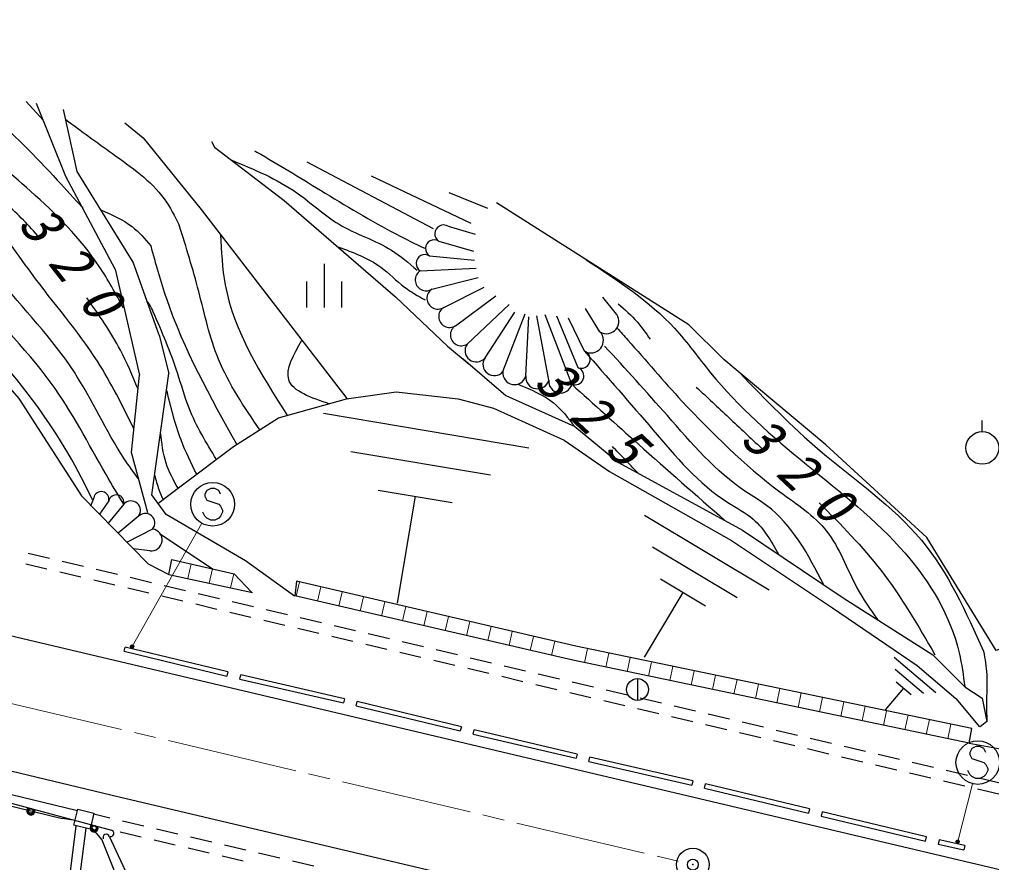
# Model space of a CAD drawing. Units: millimetres at full size, sheet at 1:1000; details may follow other scales. Extents: x 40000 to 680000, y 20000 to 380000.
# Drawn here: x 335888 to 380412, y 299156 to 337775 of the extents above; entities that cross this region are included whole.
import ezdxf

# ---------------------------------------------------------------- set-up
doc = ezdxf.new("R2010")
doc.units = ezdxf.units.MM
doc.header["$LTSCALE"] = 1000
doc.header["$PDMODE"] = 32
doc.header["$PDSIZE"] = 500
doc.linetypes.add('CHAIN', pattern=[18.5, 12, -1.5, 3.5, -1.5])
for name, color, linetype, lineweight in [('M-BGD', 7, 'Continuous', 25), ('M-BMK', 2, 'CHAIN', 13), ('M-BMK-SRVR', 3, 'Continuous', 25), ('M-STR-HTXT', 7, 'Continuous', 13), ('M-STR-STRC', 7, 'Continuous', 25)]:
    doc.layers.add(name, color=color, linetype=linetype, lineweight=lineweight)
doc.styles.add('ＭＳ ゴシック', font='')
doc.styles.get('ＭＳ ゴシック').set_extended_font_data('MS Gothic')

msp = doc.modelspace()

# ---------------------------------------------------------------- linework, layer by layer
at = {"layer": 'M-BGD'}
for p, q in [((336193, 334020), (336973, 333166)), ((340714, 333045), (341550, 332345)), ((341550, 332345), (344210, 329062)), ((349045, 331247), (354835, 328194)), ((351999, 330609), (356566, 328442)), ((355554, 329842), (357329, 329135)), ((344210, 329062), (350881, 320405)), ((355524, 328299), (356753, 327938)), ((355097, 327620), (356678, 327155)), ((354671, 326940), (356732, 326748)), ((349837, 326579), (349837, 324579)), ((354245, 326261), (356811, 326382)), ((340267, 326337), (341385, 321481)), ((354782, 325423), (356905, 325949)), ((349037, 325779), (349037, 324579)), ((350637, 325779), (350637, 324579)), ((355319, 324584), (357173, 325519)), ((355856, 323745), (357714, 325114)), ((363179, 324348), (362606, 325060)), ((356393, 322907), (358322, 324723)), ((357212, 322276), (358575, 324360)), ((358032, 321646), (359044, 324287)), ((359084, 321452), (359213, 324149)), ((360135, 321259), (359587, 324196)), ((361187, 321065), (359960, 324242)), ((361477, 321824), (360496, 324184)), ((362473, 323465), (361813, 324539)), ((361767, 322583), (361038, 324092)), ((342289, 323312), (342734, 321553)), ((355495, 322811), (356487, 321987)), ((349807, 319737), (359225, 318156)), ((379989, 318899), (379989, 319399)), ((357465, 316902), (351060, 317977)), ((352314, 316217), (355705, 315648)), ((339291, 315869), (339138, 315480)), ((339978, 315719), (339549, 315121)), ((354010, 315933), (353187, 311035)), ((340665, 315570), (339956, 314705)), ((341324, 315001), (340411, 314240)), ((364518, 315067), (370225, 311654)), ((341984, 314432), (340816, 313825)), ((342350, 314191), (344767, 312599)), ((341861, 313435), (341111, 313524)), ((368766, 311287), (364885, 313608)), ((336291, 313327), (337264, 313097)), ((336176, 312840), (337149, 312610)), ((337848, 312959), (338821, 312728)), ((339405, 312590), (340378, 312360)), ((337733, 312472), (338706, 312242)), ((340962, 312222), (341935, 311992)), ((343668, 312155), (343667, 312149)), ((365252, 312149), (367307, 310920)), ((339290, 312104), (340263, 311874)), ((340847, 311736), (341820, 311506)), ((342519, 311854), (343493, 311624)), ((342404, 311368), (343377, 311138)), ((344076, 311486), (345050, 311256)), ((366279, 311534), (364505, 308566)), ((343961, 311000), (344934, 310769)), ((345633, 311118), (346607, 310888)), ((345518, 310631), (346491, 310401)), ((347191, 310750), (348164, 310520)), ((348748, 310382), (349721, 310152)), ((347075, 310263), (348048, 310033)), ((348632, 309895), (349606, 309665)), ((350305, 310014), (351278, 309784)), ((350189, 309527), (351163, 309297)), ((351862, 309646), (352835, 309416)), ((340684, 308834), (340730, 309029)), ((345439, 307893), (340730, 309029)), ((351747, 309159), (352720, 308929)), ((353419, 309277), (354392, 309047)), ((340684, 308834), (345392, 307699)), ((353304, 308791), (354277, 308561)), ((354976, 308909), (355949, 308679)), ((375944, 308567), (377852, 306952)), ((354861, 308423), (355834, 308193)), ((356533, 308541), (357506, 308311)), ((358090, 308173), (359063, 307943)), ((345439, 307893), (345392, 307699)), ((345975, 307558), (346020, 307753)), ((350775, 306662), (346020, 307753)), ((356418, 308055), (357391, 307825)), ((357975, 307687), (358948, 307457)), ((359647, 307805), (360620, 307575)), ((377288, 306905), (375991, 308004)), ((345975, 307558), (350730, 306467)), ((359532, 307319), (360505, 307088)), ((361204, 307437), (362177, 307207)), ((364196, 307583), (364196, 306583)), ((376038, 307440), (376725, 306859)), ((361089, 306950), (362062, 306720)), ((362761, 307069), (363735, 306839)), ((376381, 307149), (375541, 306157)), ((350775, 306662), (350730, 306467)), ((351315, 306333), (351362, 306528)), ((351315, 306333), (356080, 305183)), ((356127, 305377), (351362, 306528)), ((362646, 306582), (363619, 306352)), ((364318, 306701), (365292, 306471)), ((365876, 306333), (366849, 306103)), ((364203, 306214), (365176, 305984)), ((367433, 305965), (368406, 305734)), ((365760, 305846), (366733, 305616)), ((367317, 305478), (368291, 305248)), ((368990, 305596), (369963, 305366)), ((356127, 305377), (356080, 305183)), ((356663, 305042), (356709, 305237)), ((356663, 305042), (361386, 303931)), ((361432, 304125), (356709, 305237)), ((368874, 305110), (369848, 304880)), ((370547, 305228), (371520, 304998)), ((370431, 304742), (371405, 304512)), ((372104, 304860), (373077, 304630)), ((379381, 304618), (380893, 304354)), ((361432, 304125), (361386, 303931)), ((371989, 304374), (372962, 304144)), ((373661, 304492), (374634, 304262)), ((375218, 304124), (376191, 303894)), ((361970, 303793), (362015, 303988)), ((361970, 303793), (366681, 302705)), ((366726, 302900), (362015, 303988)), ((373546, 304006), (374519, 303776)), ((376775, 303756), (377748, 303526)), ((375103, 303637), (376076, 303407)), ((376660, 303269), (377633, 303039)), ((378332, 303388), (379305, 303158)), ((366726, 302900), (366681, 302705)), ((367266, 302570), (367313, 302765)), ((372071, 301618), (367313, 302765)), ((378217, 302901), (379190, 302671)), ((379889, 303020), (380862, 302790)), ((367266, 302570), (372024, 301423)), ((379774, 302533), (380747, 302303)), ((372071, 301618), (372024, 301423)), ((372654, 301477), (372607, 301283)), ((377429, 300337), (372654, 301477)), ((338437, 301088), (337852, 301171)), ((339288, 301386), (340027, 301211)), ((340611, 301073), (341584, 300843)), ((372607, 301283), (377383, 300143)), ((337874, 296037), (338492, 300840)), ((338923, 300739), (338298, 295887)), ((339169, 300879), (339911, 300704)), ((340495, 300566), (341468, 300336)), ((342168, 300705), (343142, 300475)), ((342052, 300198), (343025, 299969)), ((343725, 300338), (344699, 300108)), ((377383, 300143), (377429, 300337)), ((378009, 300199), (377966, 300003)), ((379187, 299942), (378009, 300199)), ((343609, 299831), (344582, 299601)), ((345283, 299970), (346256, 299740)), ((377966, 300003), (379145, 299746)), ((379187, 299942), (379145, 299746)), ((345166, 299463), (346139, 299233)), ((346840, 299602), (347813, 299372)), ((348397, 299234), (349370, 299004))]:
    msp.add_line(p, q, dxfattribs=at)
for points in [[(340267, 326337), (338020, 330584), (336667, 333918)], [(342289, 323312), (341089, 326664), (338535, 330814), (337909, 333650)], [(344688, 332187), (344822, 331917), (348008, 329487), (353116, 325071), (355495, 322811)], [(368150, 322197), (366540, 323792), (357735, 329371)], [(331258, 325651), (335855, 320405), (338737, 315953)], [(356209, 322226), (358163, 320546), (361323, 319129), (363327, 317476), (369012, 314384), (373615, 311288), (377718, 308671), (379183, 307205), (379979, 306692), (380197, 305619), (379887, 305366)], [(391077, 321251), (392738, 319311), (393771, 317509), (395505, 317233), (396435, 316483), (396877, 314863), (397823, 312026), (398332, 309201), (396389, 307380), (396423, 307352), (396997, 305218), (397500, 303054), (397839, 301112), (397886, 299220), (396735, 299501), (394335, 304344), (394744, 302167), (383447, 304170), (382355, 307017), (382197, 309490), (380621, 308875), (377454, 314040), (372823, 318295), (368150, 322197)], [(341769, 315172), (341020, 317944), (341385, 321481)], [(348484, 311365), (346248, 312973), (342608, 315104), (341952, 316003), (342734, 321553)], [(347753, 319529), (350872, 320390), (353142, 320719)], [(353142, 320719), (355982, 320399), (357607, 319969), (360838, 318497), (362914, 317069), (368501, 313915), (373132, 310828), (376997, 308184), (378779, 306675), (379867, 305366)], [(355982, 320399), (357607, 319969), (360838, 318497)], [(342227, 315604), (343293, 316405), (345699, 318209), (347753, 319529)], [(338737, 315953), (341782, 312837), (342727, 312354), (346556, 311519)], [(268386, 314348), (269838, 314724), (273504, 314493), (280707, 313686), (292550, 311858), (301343, 310138), (316995, 306724), (332428, 303022), (338546, 301536)], [(268483, 313910), (269925, 314180), (271622, 314134), (280634, 313141), (292452, 311327), (301206, 309621), (316819, 306178), (332336, 302514), (337852, 301171)], [(268734, 313999), (273468, 314143), (280663, 313352), (292466, 311536), (301238, 309851), (316887, 306389), (332384, 302717), (340101, 300642)], [(342727, 312354), (342869, 313039), (345727, 312376), (346537, 311521)], [(379381, 304618), (379510, 305303), (361366, 309066), (348578, 312047), (348496, 311367)], [(379381, 304618), (361234, 308422), (348496, 311367)], [(339150, 300798), (339664, 300192), (340741, 297484), (343585, 291691)]]:
    msp.add_lwpolyline(points, dxfattribs=at)
msp.add_lwpolyline([(338557, 301596), (339296, 301422), (339125, 300692), (338385, 300865)], close=True, dxfattribs=at)
for centre, radius in [((379989, 318149), 750), ((341045, 309051), 75), ((341045, 309051), 45), ((341045, 309051), 15), ((364196, 307083), 500), ((378860, 300116), 75), ((378860, 300116), 45), ((378860, 300116), 15)]:
    msp.add_circle(centre, radius, dxfattribs=at)
for centre, radius, start, end in [((355311, 327959), 401, 57.8777, 237.8778), ((354884, 327280), 401, 57.8777, 237.8778), ((354458, 326601), 401, 57.8777, 237.8778), ((354513, 325842), 498, 122.6401, 302.6401), ((355050, 325003), 498, 122.6401, 302.6401), ((355587, 324165), 498, 122.6401, 302.6401), ((362772, 323950), 569, 238.3399, 44.3369), ((356124, 323326), 498, 122.6401, 302.6401), ((362066, 323067), 569, 238.3399, 44.3369), ((356813, 322605), 517, 144.3289, 320.5252), ((361622, 322203), 406, 249.088, 69.088), ((357633, 321975), 517, 144.3289, 320.5252), ((358564, 321584), 536, 173.4049, 345.7207), ((361332, 321444), 406, 249.088, 69.088), ((359616, 321391), 536, 173.4049, 345.7207), ((360668, 321197), 536, 173.4049, 345.7207), ((339634, 315794), 352, 347.7262, 167.7262), ((340322, 315645), 352, 347.7262, 167.7262), ((340995, 315285), 435, 319.1979, 139.1979), ((341654, 314716), 435, 319.1979, 139.1979), ((341920, 313934), 502, 263.1921, 82.7253)]:
    msp.add_arc(centre, radius, start, end, dxfattribs=at)
for points, knots in [([(340665, 315570), (340393, 316021), (340122, 316472), (339857, 316929), (339040, 318340), (338293, 319809), (337346, 321114), (336140, 322777), (334612, 324174), (333327, 325853), (332784, 326621), (332303, 327463), (331499, 327889), (331093, 328100), (330606, 328207), (330270, 328501), (330074, 328678), (329934, 328924), (329764, 329136), (328485, 330671), (325512, 330388), (324538, 332042), (324341, 332382), (324224, 332799), (324030, 333160), (323528, 334098), (322604, 334759), (321480, 335072), (320603, 335270), (319549, 335206), (319224, 335858), (318954, 336390), (319185, 337412), (318793, 337775)], [0, 0, 0, 0, 1, 1, 1, 2, 2, 2, 3, 3, 3, 4, 4, 4, 5, 5, 5, 6, 6, 6, 7, 7, 7, 8, 8, 8, 9, 9, 9, 10, 10, 10, 11, 11, 11, 11]), ([(341331, 316744), (341112, 317044), (340893, 317344), (340688, 317654), (339844, 318924), (339226, 320347), (338402, 321617), (337388, 323179), (336063, 324508), (334881, 326005), (334230, 326891), (333637, 327850), (332724, 328395), (332036, 328793), (331168, 328956), (330577, 329463), (330186, 329816), (329931, 330337), (329566, 330733), (328360, 331974), (325995, 331917), (325007, 333299), (324791, 333606), (324638, 333979), (324422, 334299), (323960, 334992), (323269, 335499), (322417, 335801), (321399, 336130), (320080, 336107), (319736, 336949), (319658, 337136), (319631, 337368), (319605, 337600)], [0, 0, 0, 0, 1, 1, 1, 2, 2, 2, 3, 3, 3, 4, 4, 4, 5, 5, 5, 6, 6, 6, 7, 7, 7, 8, 8, 8, 9, 9, 9, 10, 10, 10, 11, 11, 11, 11]), ([(341132, 319029), (340608, 320086), (340085, 321142), (339458, 322120), (338559, 323524), (337449, 324767), (336435, 326157), (335690, 327178), (334998, 328277), (333948, 328901), (332947, 329468), (331621, 329602), (330792, 330346), (330224, 330887), (329919, 331749), (329367, 332330), (328326, 333361), (326451, 333454), (325476, 334555), (325238, 334828), (325051, 335157), (324813, 335437), (324427, 335904), (323946, 336274), (323355, 336530), (322581, 336856), (321584, 336956), (320914, 337317)], [0, 0, 0, 0, 1, 1, 1, 2, 2, 2, 3, 3, 3, 4, 4, 4, 5, 5, 5, 6, 6, 6, 7, 7, 7, 8, 8, 8, 9, 9, 9, 9]), ([(336719, 327884), (336226, 328420), (335733, 328956), (335172, 329407), (334212, 330178), (333054, 330698), (332073, 331450), (331065, 332223), (330246, 333241), (329169, 333927), (328005, 334631), (326546, 334962), (325680, 335985), (325581, 336102), (325489, 336228), (325394, 336351)], [0, 0, 0, 0, 1, 1, 1, 2, 2, 2, 3, 3, 3, 4, 4, 4, 5, 5, 5, 5]), ([(340650, 324561), (340300, 325207), (339949, 325853), (339543, 326461), (338680, 327752), (337564, 328872), (336396, 329913), (335384, 330814), (334334, 331656), (333263, 332476), (331861, 333537), (330452, 334584), (328971, 335523), (328926, 335552), (328882, 335580), (328837, 335608)], [0, 0, 0, 0, 1, 1, 1, 2, 2, 2, 3, 3, 3, 4, 4, 4, 5, 5, 5, 5]), ([(339233, 315775), (339164, 315919), (339096, 316062), (339026, 316205), (338265, 317758), (337340, 319239), (336289, 320612), (334912, 322412), (333320, 324027), (331773, 325701), (331209, 326359), (330673, 327043), (329963, 327539), (328107, 328826), (325116, 328854), (324070, 330785), (323955, 330992), (323862, 331220), (323794, 331455), (323738, 331645), (323700, 331839), (323638, 332022), (323233, 333223), (321816, 333885), (320542, 334343), (319933, 334563), (319356, 334736), (318779, 334908)], [0, 0, 0, 0, 1, 1, 1, 2, 2, 2, 3, 3, 3, 4, 4, 4, 5, 5, 5, 6, 6, 6, 7, 7, 7, 8, 8, 8, 9, 9, 9, 9]), ([(332722, 334769), (333319, 334372), (333899, 333953), (334453, 333501), (335591, 332573), (336620, 331503), (337620, 330419), (338014, 329992), (338403, 329563), (338792, 329134)], [0, 0, 0, 0, 1, 1, 1, 2, 2, 2, 3, 3, 3, 3]), ([(338012, 333186), (338716, 332668), (339421, 332150), (340146, 331633), (341013, 331014), (341910, 330397), (342518, 329551), (342786, 329179), (342998, 328763), (343210, 328347)], [0, 0, 0, 0, 1, 1, 1, 2, 2, 2, 3, 3, 3, 3]), ([(346654, 331763), (346689, 331743), (346725, 331723), (346760, 331703), (347754, 331137), (348710, 330544), (349673, 329954), (350817, 329253), (351973, 328557), (353164, 327934), (353584, 327714), (354008, 327504), (354433, 327293)], [0, 0, 0, 0, 1, 1, 1, 2, 2, 2, 3, 3, 3, 4, 4, 4, 4]), ([(345581, 331338), (346628, 330907), (347675, 330477), (348592, 329835), (349249, 329375), (349839, 328807), (350526, 328395), (351291, 327936), (352176, 327672), (352931, 327200), (353346, 326941), (353721, 326620), (354097, 326298)], [0, 0, 0, 0, 1, 1, 1, 2, 2, 2, 3, 3, 3, 4, 4, 4, 4]), ([(339623, 329047), (340126, 328830), (340629, 328614), (341047, 328285), (341364, 328036), (341632, 327723), (341900, 327410)], [0, 0, 0, 0, 1, 1, 1, 2, 2, 2, 2]), ([(346896, 318978), (346183, 320024), (345470, 321070), (345000, 322220), (344596, 323207), (344371, 324270), (344100, 325314), (343833, 326338), (343522, 327342), (343210, 328347)], [0, 0, 0, 0, 1, 1, 1, 2, 2, 2, 3, 3, 3, 3]), ([(345093, 327917), (345133, 327143), (345173, 326369), (345312, 325623), (345713, 323470), (346938, 321545), (348163, 319620)], [0, 0, 0, 0, 1, 1, 1, 2, 2, 2, 2]), ([(341900, 327410), (342122, 326598), (342345, 325786), (342616, 324992), (343413, 322654), (344625, 320476), (345838, 318298)], [0, 0, 0, 0, 1, 1, 1, 2, 2, 2, 2]), ([(350474, 327356), (351166, 327107), (351858, 326858), (352435, 326434), (352818, 326153), (353150, 325796), (353531, 325509), (353824, 325289), (354146, 325111), (354467, 324933)], [0, 0, 0, 0, 1, 1, 1, 2, 2, 2, 3, 3, 3, 3]), ([(361850, 326764), (363295, 325819), (364740, 324873), (365889, 323627), (366478, 322988), (366989, 322271), (367543, 321594), (368828, 320024), (370342, 318674), (371943, 317392), (373503, 316095), (375117, 314871), (376455, 313324), (377598, 312001), (378538, 310441), (378929, 308758), (379047, 308248), (379115, 307726), (379183, 307205)], [0, 0, 0, 0, 1, 1, 1, 2, 2, 2, 3, 3, 3, 4, 4, 4, 5, 5, 5, 6, 6, 6, 6]), ([(341319, 320839), (341068, 321443), (340817, 322047), (340515, 322623), (340074, 323463), (339524, 324243), (338974, 325023)], [0, 0, 0, 0, 1, 1, 1, 2, 2, 2, 2]), ([(342019, 324381), (341965, 324499), (341912, 324617), (341841, 324724), (341805, 324779), (341764, 324832), (341723, 324884)], [0, 0, 0, 0, 1, 1, 1, 2, 2, 2, 2]), ([(363305, 324756), (363611, 324492), (363918, 324227), (364181, 323925), (364398, 323675), (364586, 323400), (364773, 323125)], [0, 0, 0, 0, 1, 1, 1, 2, 2, 2, 2]), ([(344913, 317620), (344449, 318381), (343985, 319143), (343661, 319964), (343454, 320492), (343304, 321044), (343127, 321585), (342815, 322539), (342417, 323460), (342019, 324381)], [0, 0, 0, 0, 1, 1, 1, 2, 2, 2, 3, 3, 3, 3]), ([(363269, 323634), (363431, 323451), (363593, 323269), (363755, 323086), (364580, 322154), (365401, 321219), (366223, 320283)], [0, 0, 0, 0, 1, 1, 1, 2, 2, 2, 2]), ([(350113, 320160), (349252, 320444), (348392, 320729), (348221, 321274), (348072, 321747), (348443, 322417), (348815, 323086)], [0, 0, 0, 0, 1, 1, 1, 2, 2, 2, 2]), ([(372730, 311883), (372012, 313256), (371295, 314629), (370109, 315509), (369807, 315734), (369474, 315927), (369157, 316138), (367765, 317068), (366672, 318367), (365563, 319628), (364612, 320709), (363650, 321762), (362688, 322816)], [0, 0, 0, 0, 1, 1, 1, 2, 2, 2, 3, 3, 3, 4, 4, 4, 4]), ([(361767, 322583), (362814, 321388), (363861, 320193), (364903, 318973), (365943, 317755), (366978, 316511), (368331, 315653), (368728, 315401), (369152, 315182), (369498, 314882), (369988, 314456), (370323, 313867), (370658, 313277)], [0, 0, 0, 0, 1, 1, 1, 2, 2, 2, 3, 3, 3, 4, 4, 4, 4]), ([(368870, 321596), (370057, 320366), (371243, 319137), (372555, 318020), (374135, 316673), (375897, 315489), (377196, 313926), (378419, 312454), (379231, 310646), (380043, 308838)], [0, 0, 0, 0, 1, 1, 1, 2, 2, 2, 3, 3, 3, 3]), ([(358719, 321068), (359298, 320830), (359876, 320593), (360344, 320213), (360717, 319911), (361020, 319518), (361323, 319126)], [0, 0, 0, 0, 1, 1, 1, 2, 2, 2, 2]), ([(361187, 321065), (362204, 320147), (363220, 319229), (364243, 318317), (365554, 317148), (366874, 315988), (368195, 314829)], [0, 0, 0, 0, 1, 1, 1, 2, 2, 2, 2]), ([(344008, 316942), (343752, 317459), (343496, 317977), (343291, 318513), (343006, 319257), (342818, 320037), (342630, 320817)], [0, 0, 0, 0, 1, 1, 1, 2, 2, 2, 2]), ([(366883, 320939), (367381, 320473), (367879, 320007), (368377, 319540), (368876, 319073), (369374, 318606), (369872, 318138)], [0, 0, 0, 0, 1, 1, 1, 2, 2, 2, 2]), ([(366223, 320284), (367639, 318828), (369055, 317372), (370721, 316137), (371480, 315574), (372291, 315057), (372855, 314342), (373452, 313586), (373773, 312609), (374248, 311741), (374528, 311229), (374862, 310754), (375196, 310279)], [0, 0, 0, 0, 1, 1, 1, 2, 2, 2, 3, 3, 3, 4, 4, 4, 4]), ([(343150, 316298), (342944, 316674), (342738, 317051), (342607, 317451), (342460, 317900), (342408, 318380), (342355, 318859)], [0, 0, 0, 0, 1, 1, 1, 2, 2, 2, 2]), ([(364224, 316988), (364011, 317213), (363797, 317438), (363583, 317662), (363405, 317846), (363227, 318030), (363049, 318214)], [0, 0, 0, 0, 1, 1, 1, 2, 2, 2, 2]), ([(342079, 316901), (342139, 316678), (342198, 316454), (342277, 316237), (342333, 316083), (342399, 315933), (342464, 315782)], [0, 0, 0, 0, 1, 1, 1, 2, 2, 2, 2]), ([(372517, 315635), (373507, 314636), (374498, 313637), (375351, 312532), (376280, 311330), (377047, 310004), (377814, 308678)], [0, 0, 0, 0, 1, 1, 1, 2, 2, 2, 2]), ([(380043, 308838), (380109, 308483), (380174, 308128), (380195, 307770), (380216, 307393), (380188, 307014), (380181, 306636), (380175, 306296), (380186, 305957), (380197, 305619)], [0, 0, 0, 0, 1, 1, 1, 2, 2, 2, 3, 3, 3, 3])]:
    msp.add_open_spline(points, degree=3, knots=knots, dxfattribs=at)
at = {"layer": 'M-BMK'}
for p, q in [((340567, 305248), (334728, 306629)), ((342124, 304879), (341151, 305110)), ((348547, 303360), (342708, 304741)), ((350104, 302992), (349131, 303222)), ((356526, 301473), (350688, 302854)), ((358084, 301105), (357110, 301335)), ((364506, 299586), (358667, 300967)), ((366063, 299218), (365090, 299448))]:
    msp.add_line(p, q, dxfattribs=at)
at = {"layer": 'M-BMK-SRVR'}
msp.add_circle((366729, 299060), 750, dxfattribs=at)
msp.add_point((366729, 299060), dxfattribs=at)
at = {"layer": 'M-STR-HTXT'}
for p, q in [((341045, 309051), (344247, 314699)), ((343606, 312162), (343753, 312834)), ((344583, 311948), (344727, 312608)), ((345560, 311734), (345702, 312382)), ((348568, 311351), (348721, 312014)), ((349542, 311125), (349695, 311787)), ((350517, 310900), (350669, 311560)), ((351491, 310675), (351643, 311333)), ((352465, 310449), (352617, 311106)), ((353439, 310224), (353591, 310879)), ((354414, 309999), (354565, 310652)), ((355388, 309773), (355539, 310425)), ((356362, 309548), (356513, 310198)), ((357337, 309323), (357486, 309971)), ((358311, 309098), (358460, 309744)), ((359285, 308872), (359434, 309517)), ((360259, 308647), (360408, 309290)), ((361764, 308310), (361899, 308956)), ((362743, 308105), (362878, 308753)), ((363721, 307900), (363858, 308550)), ((364700, 307695), (364837, 308346)), ((365679, 307490), (365816, 308143)), ((366658, 307285), (366795, 307940)), ((367636, 307080), (367774, 307737)), ((368615, 306874), (368753, 307534)), ((369594, 306669), (369733, 307331)), ((370573, 306464), (370712, 307128)), ((371551, 306259), (371691, 306925)), ((372530, 306054), (372670, 306722)), ((373509, 305849), (373649, 306518)), ((374488, 305644), (374628, 306315)), ((375466, 305438), (375607, 306112)), ((376445, 305233), (376587, 305909)), ((377424, 305028), (377566, 305706)), ((378402, 304823), (378545, 305503)), ((378860, 300116), (379536, 302770))]:
    msp.add_line(p, q, dxfattribs=at)
at = {"layer": 'M-STR-STRC'}
for p, q in [((344467, 316206), (344376, 316024)), ((344649, 316297), (344467, 316206)), ((344831, 316297), (344649, 316297)), ((345013, 316206), (344831, 316297)), ((345103, 316024), (345013, 316206)), ((344376, 316024), (344376, 315933)), ((344376, 315933), (344467, 315751)), ((344467, 315751), (345013, 315569)), ((345013, 315569), (345103, 315478)), ((345103, 315478), (345194, 315297)), ((345194, 315297), (345194, 315206)), ((344376, 315024), (344285, 315206)), ((344467, 314933), (344376, 315024)), ((344649, 314842), (344467, 314933)), ((344831, 314842), (344649, 314842)), ((345013, 314933), (344831, 314842)), ((345103, 315024), (345013, 314933)), ((345194, 315206), (345103, 315024)), ((557642, 256990), (326510, 311655)), ((379510, 304375), (379419, 304194)), ((379419, 304194), (379419, 304103)), ((379419, 304103), (379510, 303921)), ((379691, 304466), (379510, 304375)), ((379873, 304466), (379691, 304466)), ((380055, 304375), (379873, 304466)), ((380146, 304194), (380055, 304375)), ((379510, 303921), (380055, 303739)), ((380055, 303739), (380146, 303648)), ((379419, 303194), (379328, 303375)), ((380146, 303648), (380237, 303466)), ((380237, 303375), (380146, 303194)), ((380237, 303466), (380237, 303375)), ((379510, 303103), (379419, 303194)), ((379691, 303012), (379510, 303103)), ((379873, 303012), (379691, 303012)), ((380055, 303103), (379873, 303012)), ((380146, 303194), (380055, 303103)), ((340001, 300369), (342121, 295787))]:
    msp.add_line(p, q, dxfattribs=at)
for points in [[(270381, 315772), (280770, 314697), (292758, 312850), (301483, 311181), (317195, 307668), (332871, 303979), (340461, 302162), (381697, 292433), (408576, 286054), (442000, 278170)], [(268734, 313999), (273468, 314143), (280663, 313352), (292466, 311536), (301238, 309851), (316887, 306389), (332384, 302717), (340101, 300642)]]:
    msp.add_lwpolyline(points, dxfattribs=at)
for centre, radius in [((344740, 315569), 1000), ((379782, 303739), 1000), ((336408, 301518), 100), ((339306, 300739), 100)]:
    msp.add_circle(centre, radius, dxfattribs=at)
for centre, radius, start, end in [((336408, 301518), 188, 128.0796, 21.8194), ((336408, 301518), 150, 116.3591, 33.5399), ((336408, 301518), 112, 74.9496, 74.9495), ((339306, 300739), 188, 128.0796, 21.8194), ((339306, 300739), 150, 116.3591, 33.5399), ((339306, 300739), 112, 74.9496, 74.9495), ((340063, 300497), 150, 254.9495, 74.9495), ((339865, 300306), 150, 24.823, 204.823)]:
    msp.add_arc(centre, radius, start, end, dxfattribs=at)

# ---------------------------------------------------------------- texts
at = {"layer": 'M-BGD', "char_height": 1833, "attachment_point": 7, "style": 'ＭＳ ゴシック'}
for s, insert, rotation in [('\\T1.79;\\Q15;320', (335750, 328368), 307.945), ('\\T1.79;\\Q15;325', (359359, 321047), 316.845), ('\\T1.79;\\Q15;320', (368819, 318448), 316.645)]:
    msp.add_mtext(s, dxfattribs=dict(at, insert=insert, rotation=rotation))

doc.saveas('drawing.dxf')
